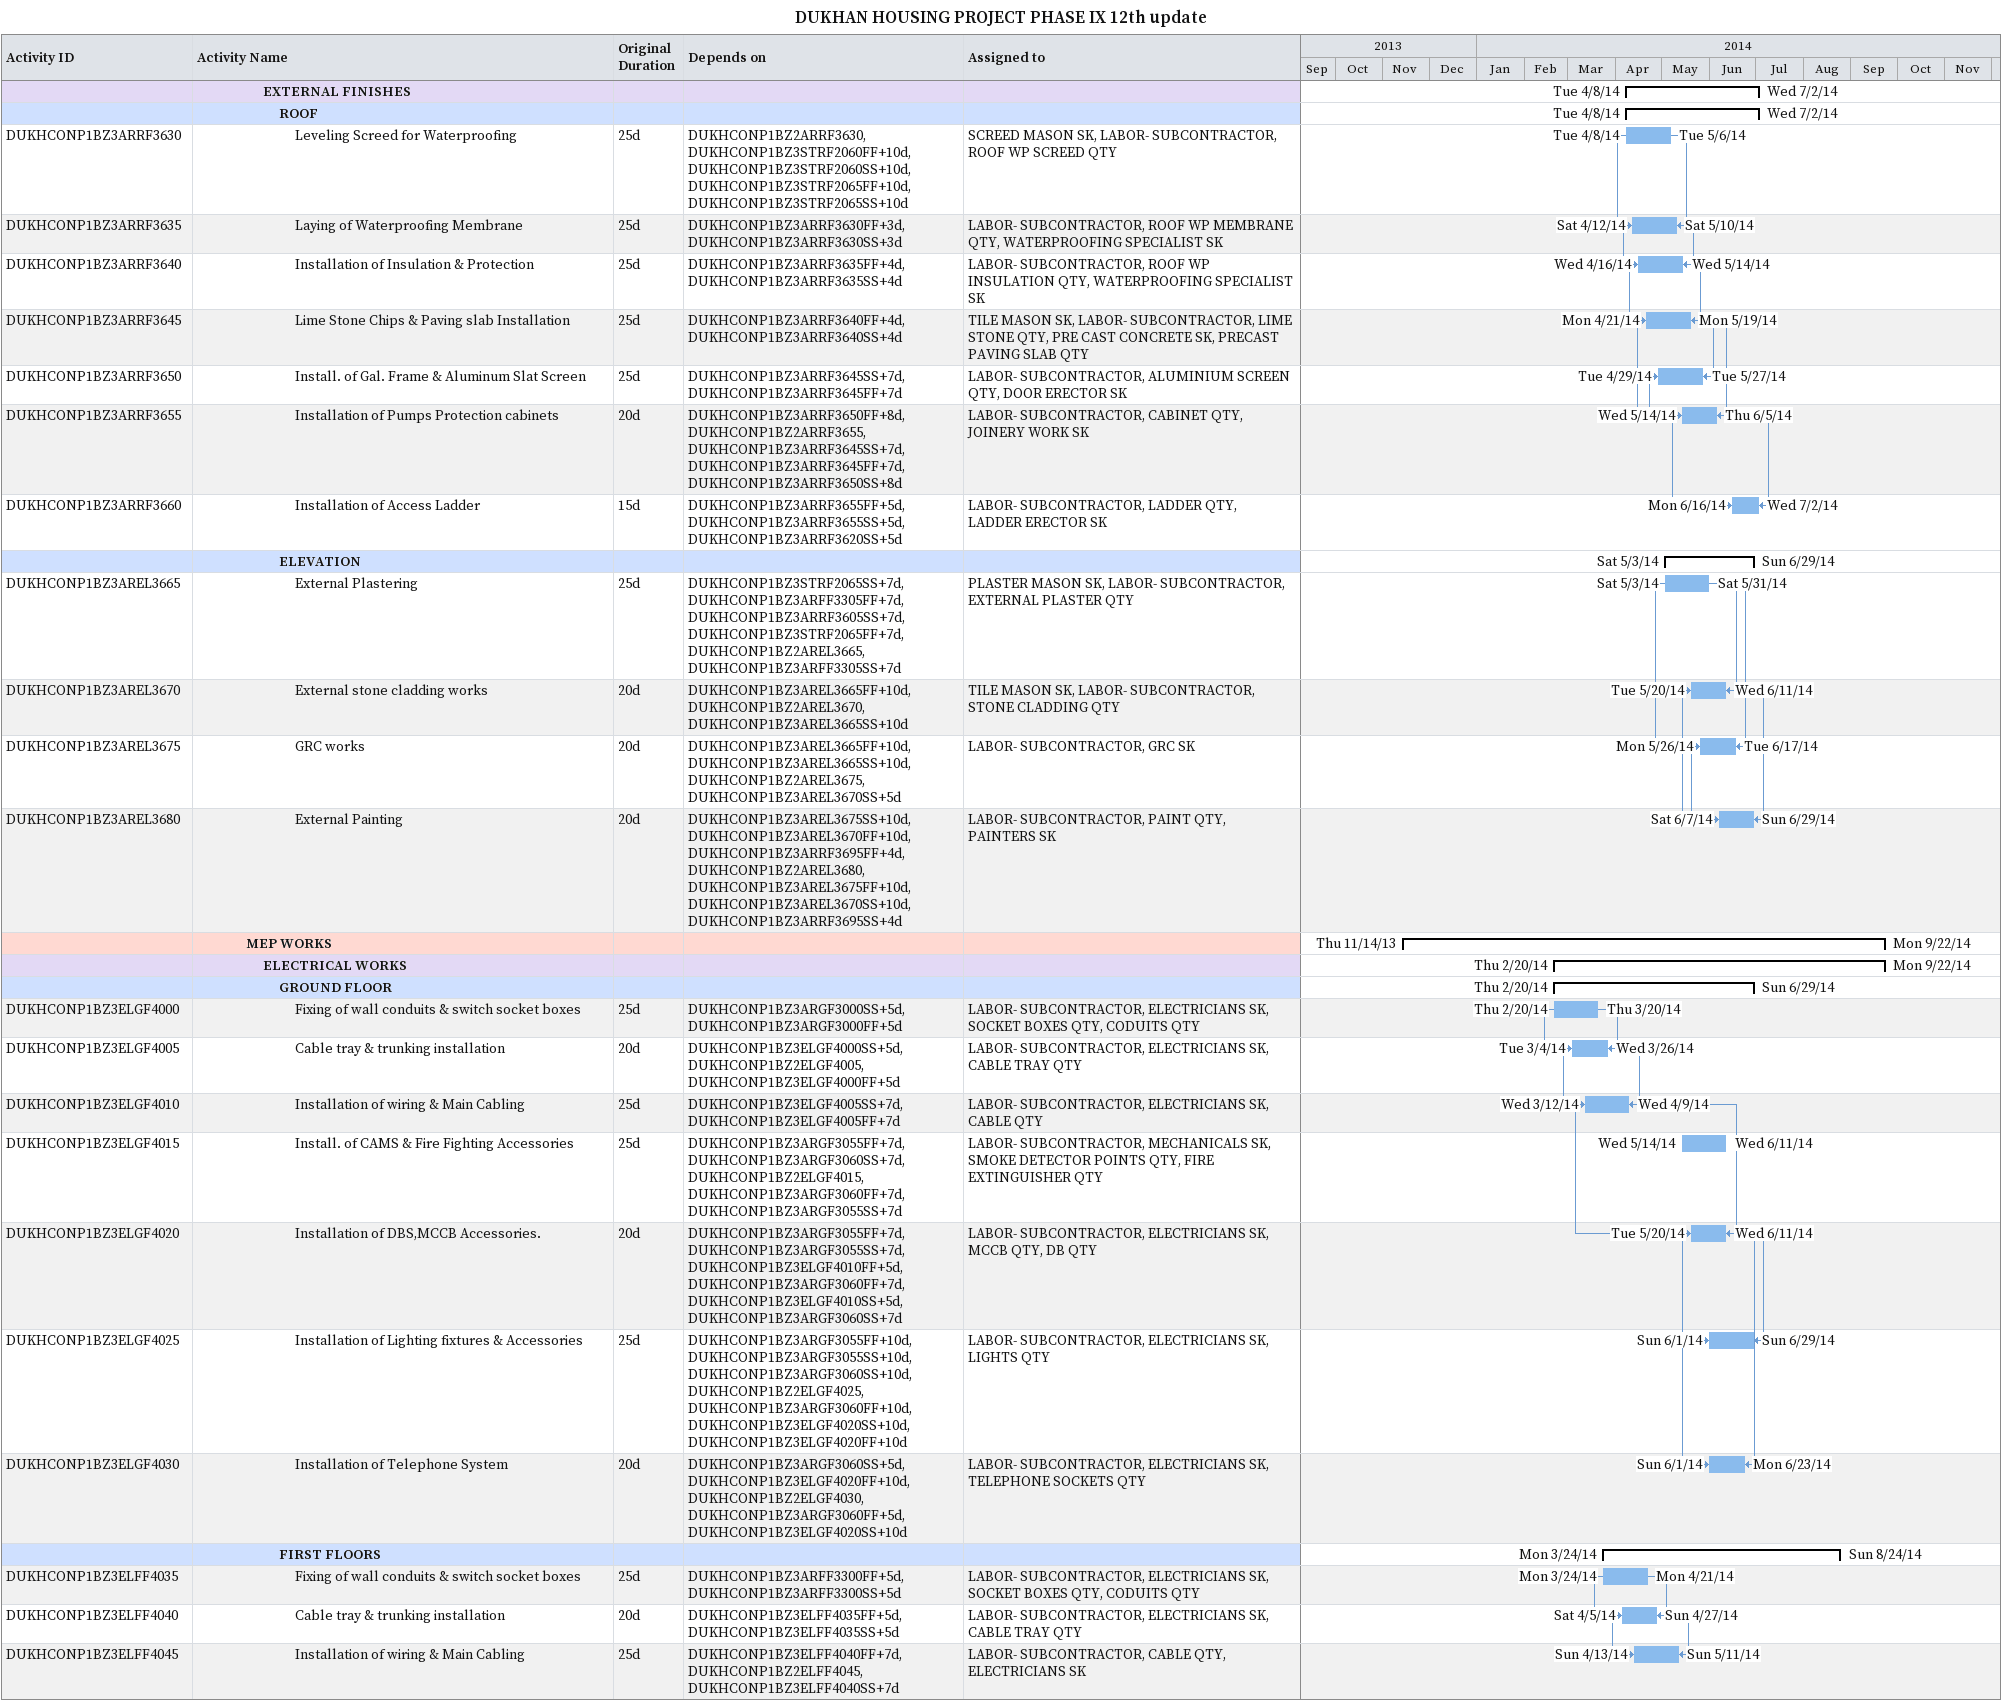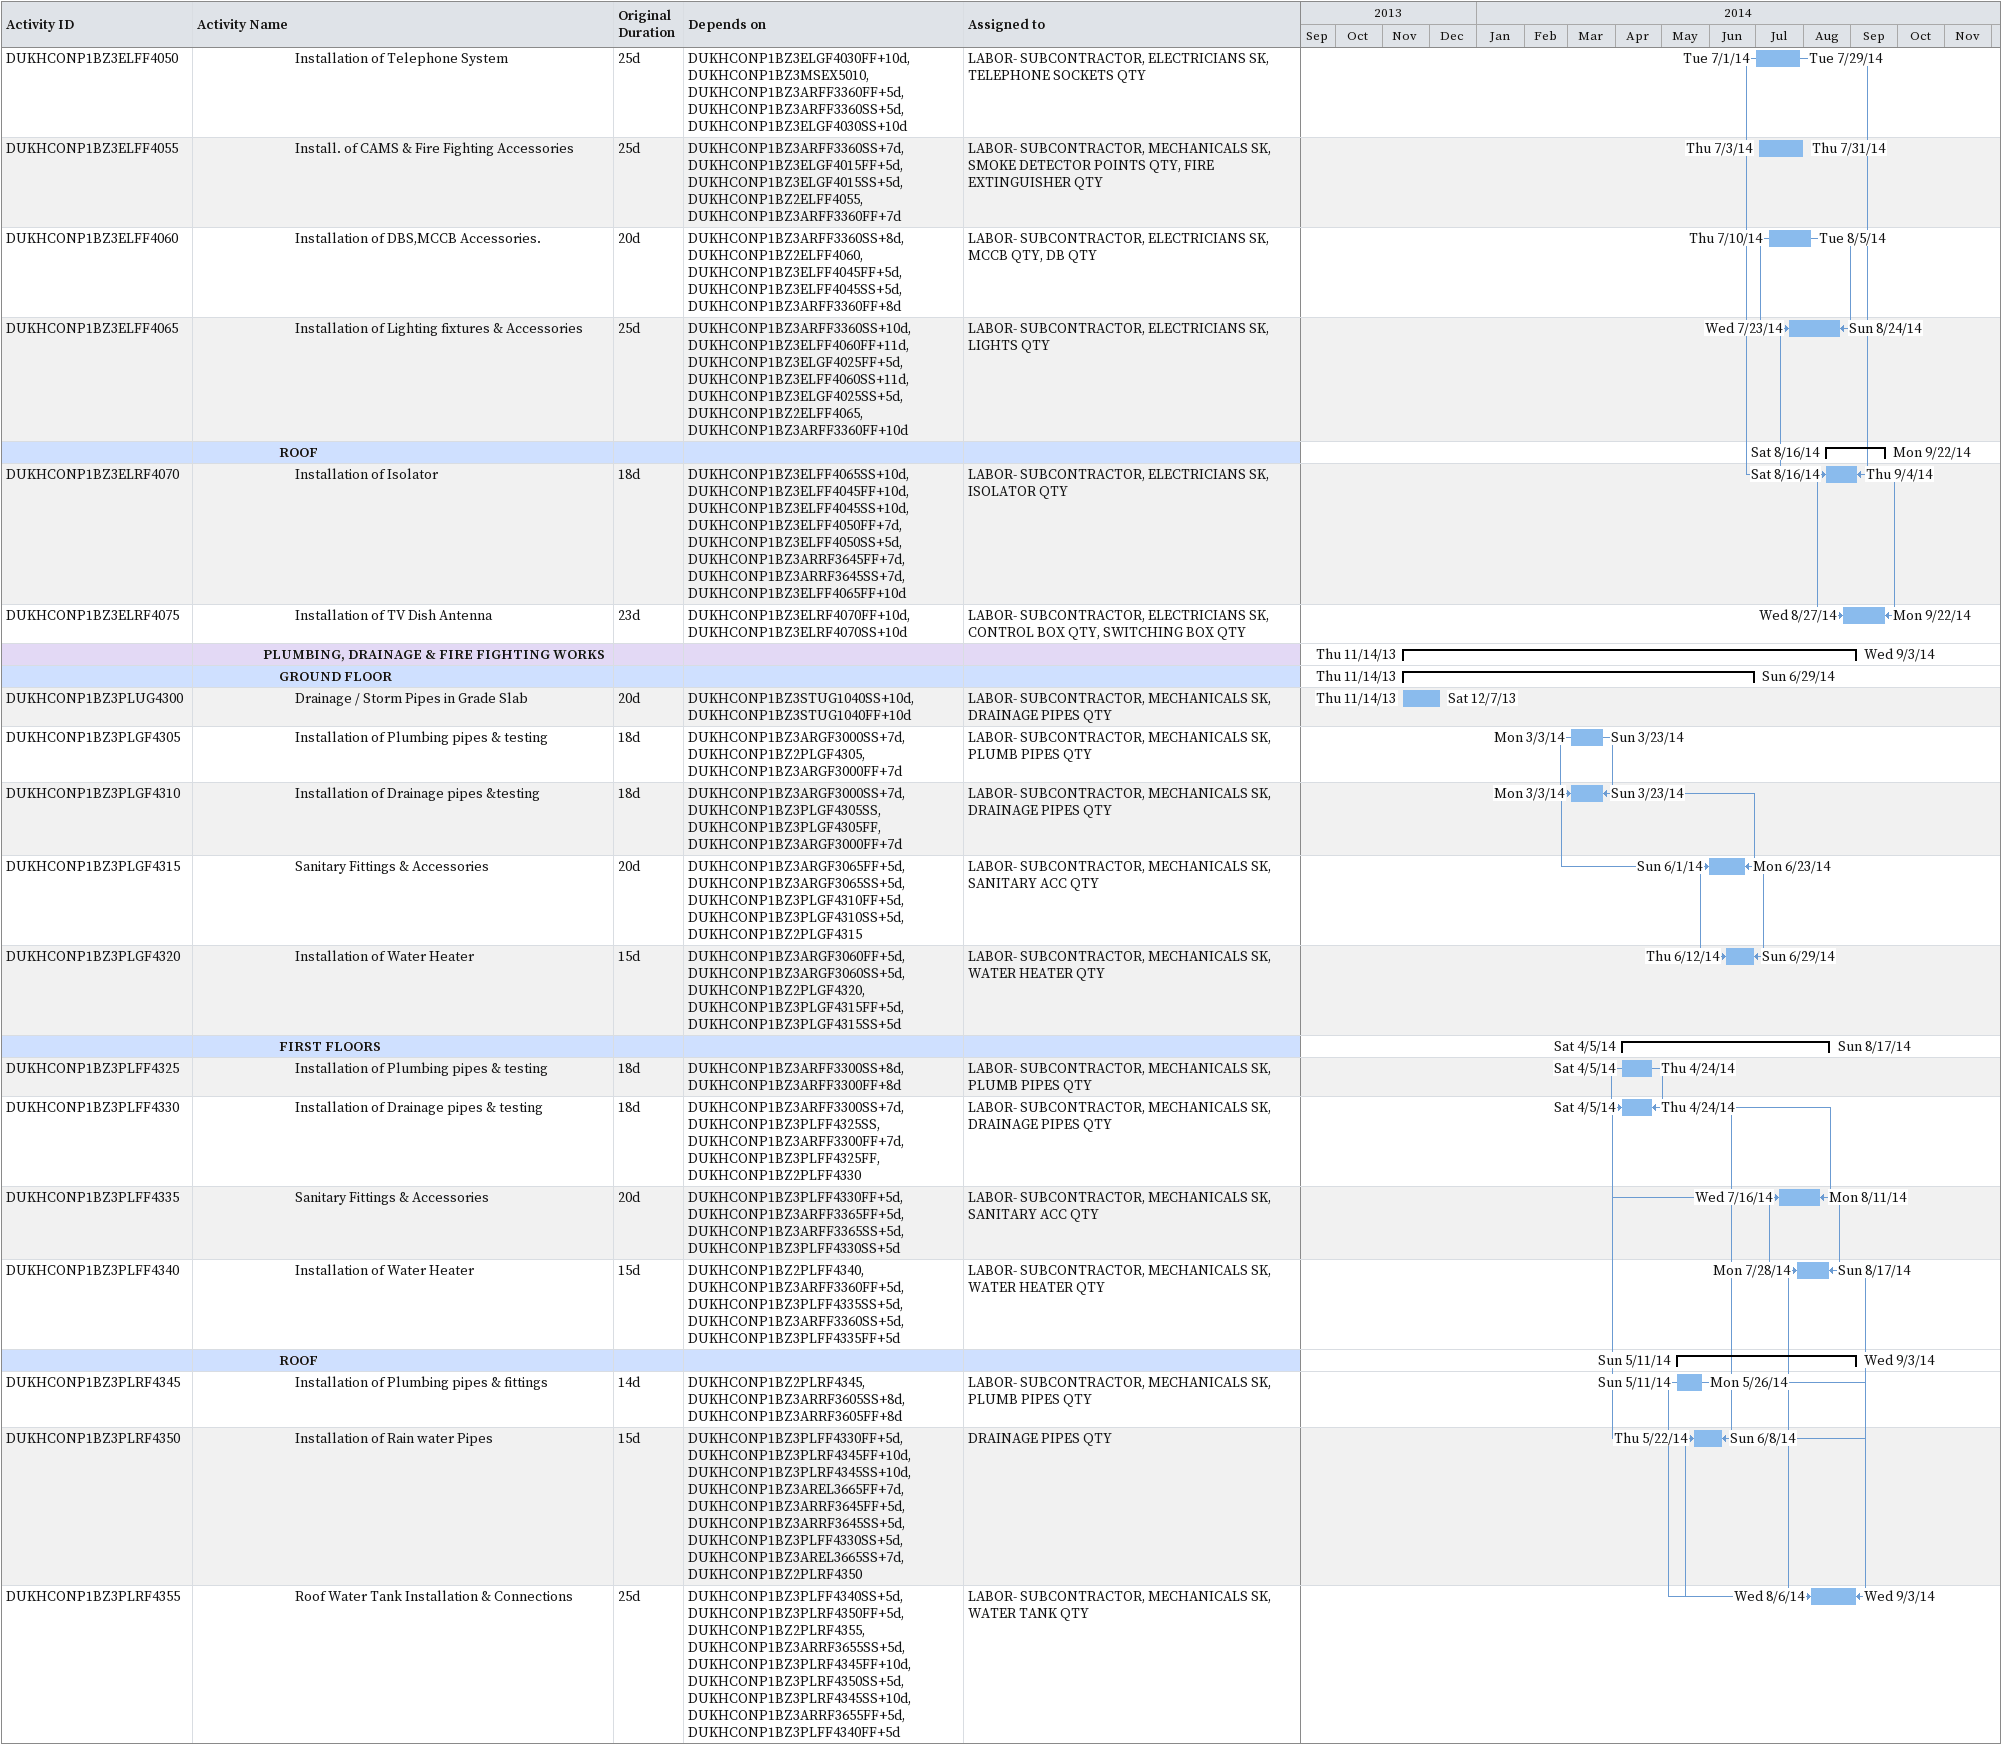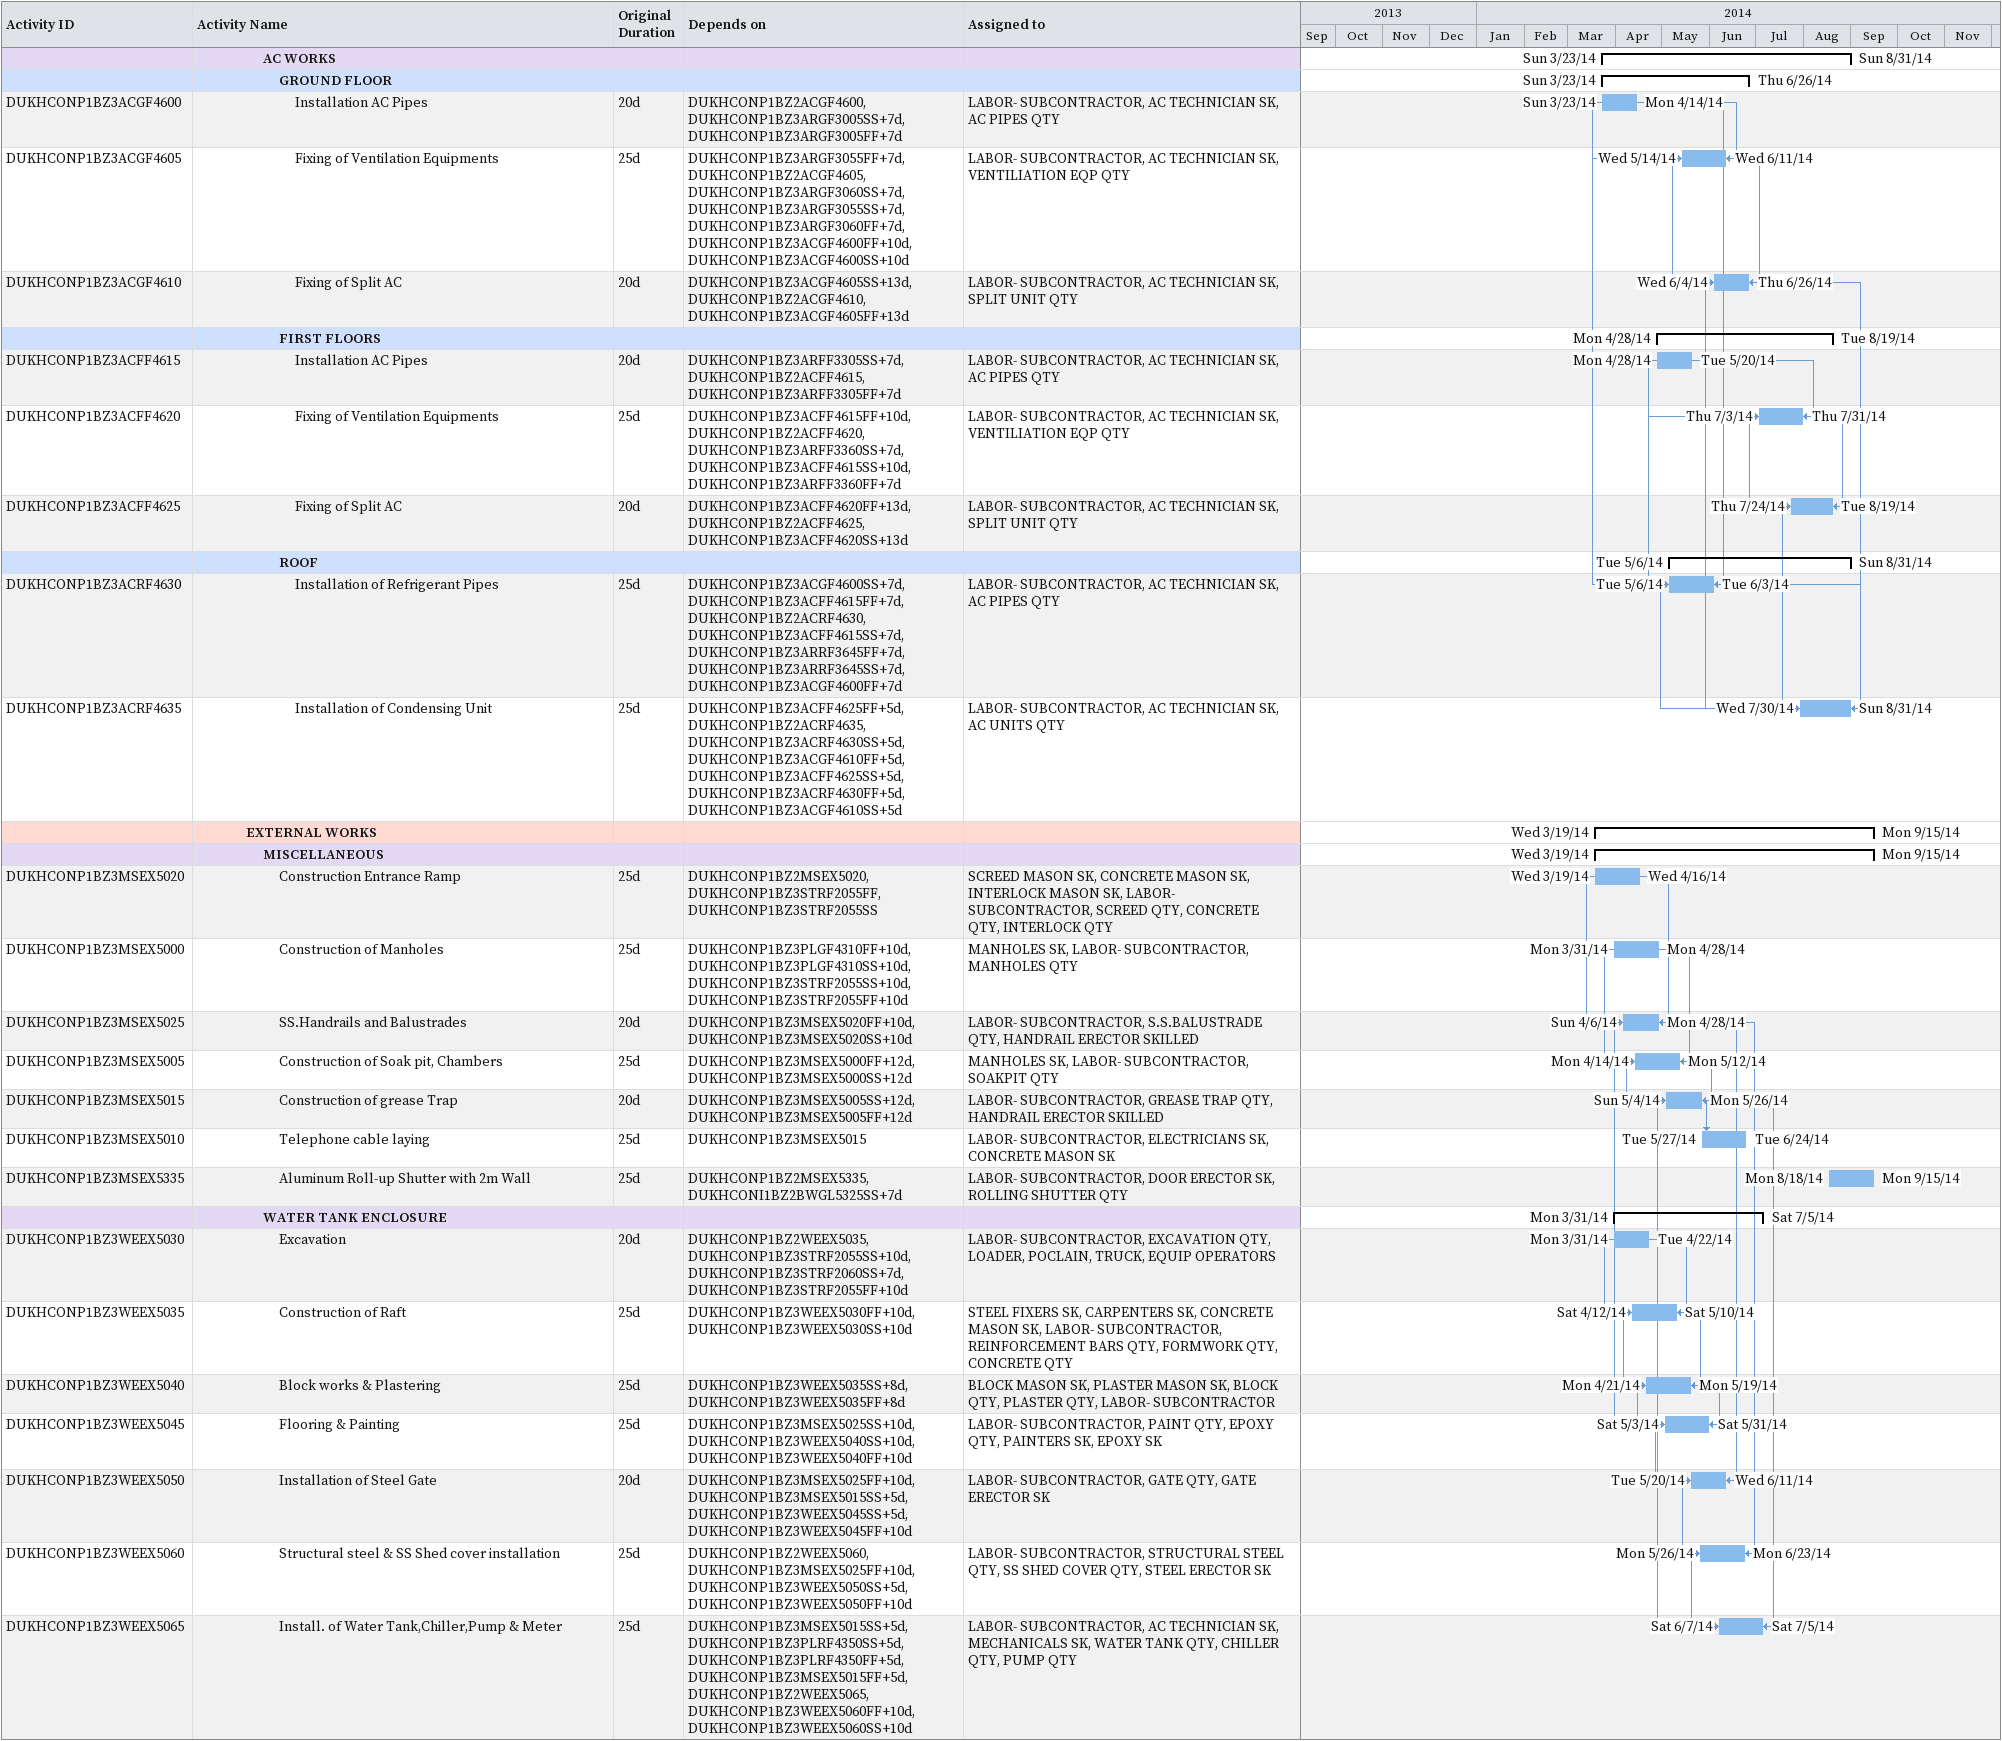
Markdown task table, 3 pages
DUKHAN HOUSING PROJECT PHASE IX 12th update

| ID | Level | Task | Original duration | Start | Finish | Predecessors | Resources |
|---|---|---|---|---|---|---|---|
|  | 5 | **EXTERNAL FINISHES** |  | 2014-04-08 | 2014-07-02 |  |  |
|  | 6 | **ROOF** |  | 2014-04-08 | 2014-07-02 |  |  |
| DUKHCONP1BZ3ARRF3630 | 7 | Leveling Screed for Waterproofing | 25d | 2014-04-08 | 2014-05-06 | DUKHCONP1BZ2ARRF3630, DUKHCONP1BZ3STRF2060FF+10d, DUKHCONP1BZ3STRF2060SS+10d, DUKHCONP1BZ3STRF2065FF+10d, DUKHCONP1BZ3STRF2065SS+10d | SCREED MASON SK, LABOR- SUBCONTRACTOR, ROOF WP SCREED QTY |
| DUKHCONP1BZ3ARRF3635 | 7 | Laying of Waterproofing Membrane | 25d | 2014-04-12 | 2014-05-10 | DUKHCONP1BZ3ARRF3630FF+3d, DUKHCONP1BZ3ARRF3630SS+3d | LABOR- SUBCONTRACTOR, ROOF WP MEMBRANE QTY, WATERPROOFING SPECIALIST SK |
| DUKHCONP1BZ3ARRF3640 | 7 | Installation of Insulation & Protection | 25d | 2014-04-16 | 2014-05-14 | DUKHCONP1BZ3ARRF3635FF+4d, DUKHCONP1BZ3ARRF3635SS+4d | LABOR- SUBCONTRACTOR, ROOF WP INSULATION QTY, WATERPROOFING SPECIALIST SK |
| DUKHCONP1BZ3ARRF3645 | 7 | Lime Stone Chips & Paving slab Installation | 25d | 2014-04-21 | 2014-05-19 | DUKHCONP1BZ3ARRF3640FF+4d, DUKHCONP1BZ3ARRF3640SS+4d | TILE MASON SK, LABOR- SUBCONTRACTOR, LIME STONE QTY, PRE CAST CONCRETE SK, PRECAST PAVING SLAB QTY |
| DUKHCONP1BZ3ARRF3650 | 7 | Install. of Gal. Frame & Aluminum Slat Screen | 25d | 2014-04-29 | 2014-05-27 | DUKHCONP1BZ3ARRF3645SS+7d, DUKHCONP1BZ3ARRF3645FF+7d | LABOR- SUBCONTRACTOR, ALUMINIUM SCREEN QTY, DOOR ERECTOR SK |
| DUKHCONP1BZ3ARRF3655 | 7 | Installation of Pumps Protection cabinets | 20d | 2014-05-14 | 2014-06-05 | DUKHCONP1BZ3ARRF3650FF+8d, DUKHCONP1BZ2ARRF3655, DUKHCONP1BZ3ARRF3645SS+7d, DUKHCONP1BZ3ARRF3645FF+7d, DUKHCONP1BZ3ARRF3650SS+8d | LABOR- SUBCONTRACTOR, CABINET QTY, JOINERY WORK SK |
| DUKHCONP1BZ3ARRF3660 | 7 | Installation of Access Ladder | 15d | 2014-06-16 | 2014-07-02 | DUKHCONP1BZ3ARRF3655FF+5d, DUKHCONP1BZ3ARRF3655SS+5d, DUKHCONP1BZ3ARRF3620SS+5d | LABOR- SUBCONTRACTOR, LADDER QTY, LADDER ERECTOR SK |
|  | 6 | **ELEVATION** |  | 2014-05-03 | 2014-06-29 |  |  |
| DUKHCONP1BZ3AREL3665 | 7 | External Plastering | 25d | 2014-05-03 | 2014-05-31 | DUKHCONP1BZ3STRF2065SS+7d, DUKHCONP1BZ3ARFF3305FF+7d, DUKHCONP1BZ3ARRF3605SS+7d, DUKHCONP1BZ3STRF2065FF+7d, DUKHCONP1BZ2AREL3665, DUKHCONP1BZ3ARFF3305SS+7d | PLASTER MASON SK, LABOR- SUBCONTRACTOR, EXTERNAL PLASTER QTY |
| DUKHCONP1BZ3AREL3670 | 7 | External stone cladding works | 20d | 2014-05-20 | 2014-06-11 | DUKHCONP1BZ3AREL3665FF+10d, DUKHCONP1BZ2AREL3670, DUKHCONP1BZ3AREL3665SS+10d | TILE MASON SK, LABOR- SUBCONTRACTOR, STONE CLADDING QTY |
| DUKHCONP1BZ3AREL3675 | 7 | GRC works | 20d | 2014-05-26 | 2014-06-17 | DUKHCONP1BZ3AREL3665FF+10d, DUKHCONP1BZ3AREL3665SS+10d, DUKHCONP1BZ2AREL3675, DUKHCONP1BZ3AREL3670SS+5d | LABOR- SUBCONTRACTOR, GRC SK |
| DUKHCONP1BZ3AREL3680 | 7 | External Painting | 20d | 2014-06-07 | 2014-06-29 | DUKHCONP1BZ3AREL3675SS+10d, DUKHCONP1BZ3AREL3670FF+10d, DUKHCONP1BZ3ARRF3695FF+4d, DUKHCONP1BZ2AREL3680, DUKHCONP1BZ3AREL3675FF+10d, DUKHCONP1BZ3AREL3670SS+10d, DUKHCONP1BZ3ARRF3695SS+4d | LABOR- SUBCONTRACTOR, PAINT QTY, PAINTERS SK |
|  | 4 | **MEP WORKS** |  | 2013-11-14 | 2014-09-22 |  |  |
|  | 5 | **ELECTRICAL WORKS** |  | 2014-02-20 | 2014-09-22 |  |  |
|  | 6 | **GROUND FLOOR** |  | 2014-02-20 | 2014-06-29 |  |  |
| DUKHCONP1BZ3ELGF4000 | 7 | Fixing of wall conduits & switch socket boxes | 25d | 2014-02-20 | 2014-03-20 | DUKHCONP1BZ3ARGF3000SS+5d, DUKHCONP1BZ3ARGF3000FF+5d | LABOR- SUBCONTRACTOR, ELECTRICIANS SK, SOCKET BOXES QTY, CODUITS QTY |
| DUKHCONP1BZ3ELGF4005 | 7 | Cable tray & trunking installation | 20d | 2014-03-04 | 2014-03-26 | DUKHCONP1BZ3ELGF4000SS+5d, DUKHCONP1BZ2ELGF4005, DUKHCONP1BZ3ELGF4000FF+5d | LABOR- SUBCONTRACTOR, ELECTRICIANS SK, CABLE TRAY QTY |
| DUKHCONP1BZ3ELGF4010 | 7 | Installation of wiring & Main Cabling | 25d | 2014-03-12 | 2014-04-09 | DUKHCONP1BZ3ELGF4005SS+7d, DUKHCONP1BZ3ELGF4005FF+7d | LABOR- SUBCONTRACTOR, ELECTRICIANS SK, CABLE QTY |
| DUKHCONP1BZ3ELGF4015 | 7 | Install. of CAMS & Fire Fighting Accessories | 25d | 2014-05-14 | 2014-06-11 | DUKHCONP1BZ3ARGF3055FF+7d, DUKHCONP1BZ3ARGF3060SS+7d, DUKHCONP1BZ2ELGF4015, DUKHCONP1BZ3ARGF3060FF+7d, DUKHCONP1BZ3ARGF3055SS+7d | LABOR- SUBCONTRACTOR, MECHANICALS SK, SMOKE DETECTOR POINTS QTY, FIRE EXTINGUISHER QTY |
| DUKHCONP1BZ3ELGF4020 | 7 | Installation of DBS,MCCB Accessories. | 20d | 2014-05-20 | 2014-06-11 | DUKHCONP1BZ3ARGF3055FF+7d, DUKHCONP1BZ3ARGF3055SS+7d, DUKHCONP1BZ3ELGF4010FF+5d, DUKHCONP1BZ3ARGF3060FF+7d, DUKHCONP1BZ3ELGF4010SS+5d, DUKHCONP1BZ3ARGF3060SS+7d | LABOR- SUBCONTRACTOR, ELECTRICIANS SK, MCCB QTY, DB QTY |
| DUKHCONP1BZ3ELGF4025 | 7 | Installation of Lighting fixtures & Accessories | 25d | 2014-06-01 | 2014-06-29 | DUKHCONP1BZ3ARGF3055FF+10d, DUKHCONP1BZ3ARGF3055SS+10d, DUKHCONP1BZ3ARGF3060SS+10d, DUKHCONP1BZ2ELGF4025, DUKHCONP1BZ3ARGF3060FF+10d, DUKHCONP1BZ3ELGF4020SS+10d, DUKHCONP1BZ3ELGF4020FF+10d | LABOR- SUBCONTRACTOR, ELECTRICIANS SK, LIGHTS QTY |
| DUKHCONP1BZ3ELGF4030 | 7 | Installation of Telephone System | 20d | 2014-06-01 | 2014-06-23 | DUKHCONP1BZ3ARGF3060SS+5d, DUKHCONP1BZ3ELGF4020FF+10d, DUKHCONP1BZ2ELGF4030, DUKHCONP1BZ3ARGF3060FF+5d, DUKHCONP1BZ3ELGF4020SS+10d | LABOR- SUBCONTRACTOR, ELECTRICIANS SK, TELEPHONE SOCKETS QTY |
|  | 6 | **FIRST FLOORS** |  | 2014-03-24 | 2014-08-24 |  |  |
| DUKHCONP1BZ3ELFF4035 | 7 | Fixing of wall conduits & switch socket boxes | 25d | 2014-03-24 | 2014-04-21 | DUKHCONP1BZ3ARFF3300FF+5d, DUKHCONP1BZ3ARFF3300SS+5d | LABOR- SUBCONTRACTOR, ELECTRICIANS SK, SOCKET BOXES QTY, CODUITS QTY |
| DUKHCONP1BZ3ELFF4040 | 7 | Cable tray & trunking installation | 20d | 2014-04-05 | 2014-04-27 | DUKHCONP1BZ3ELFF4035FF+5d, DUKHCONP1BZ3ELFF4035SS+5d | LABOR- SUBCONTRACTOR, ELECTRICIANS SK, CABLE TRAY QTY |
| DUKHCONP1BZ3ELFF4045 | 7 | Installation of wiring & Main Cabling | 25d | 2014-04-13 | 2014-05-11 | DUKHCONP1BZ3ELFF4040FF+7d, DUKHCONP1BZ2ELFF4045, DUKHCONP1BZ3ELFF4040SS+7d | LABOR- SUBCONTRACTOR, CABLE QTY, ELECTRICIANS SK |
| DUKHCONP1BZ3ELFF4050 | 7 | Installation of Telephone System | 25d | 2014-07-01 | 2014-07-29 | DUKHCONP1BZ3ELGF4030FF+10d, DUKHCONP1BZ3MSEX5010, DUKHCONP1BZ3ARFF3360FF+5d, DUKHCONP1BZ3ARFF3360SS+5d, DUKHCONP1BZ3ELGF4030SS+10d | LABOR- SUBCONTRACTOR, ELECTRICIANS SK, TELEPHONE SOCKETS QTY |
| DUKHCONP1BZ3ELFF4055 | 7 | Install. of CAMS & Fire Fighting Accessories | 25d | 2014-07-03 | 2014-07-31 | DUKHCONP1BZ3ARFF3360SS+7d, DUKHCONP1BZ3ELGF4015FF+5d, DUKHCONP1BZ3ELGF4015SS+5d, DUKHCONP1BZ2ELFF4055, DUKHCONP1BZ3ARFF3360FF+7d | LABOR- SUBCONTRACTOR, MECHANICALS SK, SMOKE DETECTOR POINTS QTY, FIRE EXTINGUISHER QTY |
| DUKHCONP1BZ3ELFF4060 | 7 | Installation of DBS,MCCB Accessories. | 20d | 2014-07-10 | 2014-08-05 | DUKHCONP1BZ3ARFF3360SS+8d, DUKHCONP1BZ2ELFF4060, DUKHCONP1BZ3ELFF4045FF+5d, DUKHCONP1BZ3ELFF4045SS+5d, DUKHCONP1BZ3ARFF3360FF+8d | LABOR- SUBCONTRACTOR, ELECTRICIANS SK, MCCB QTY, DB QTY |
| DUKHCONP1BZ3ELFF4065 | 7 | Installation of Lighting fixtures & Accessories | 25d | 2014-07-23 | 2014-08-24 | DUKHCONP1BZ3ARFF3360SS+10d, DUKHCONP1BZ3ELFF4060FF+11d, DUKHCONP1BZ3ELGF4025FF+5d, DUKHCONP1BZ3ELFF4060SS+11d, DUKHCONP1BZ3ELGF4025SS+5d, DUKHCONP1BZ2ELFF4065, DUKHCONP1BZ3ARFF3360FF+10d | LABOR- SUBCONTRACTOR, ELECTRICIANS SK, LIGHTS QTY |
|  | 6 | **ROOF** |  | 2014-08-16 | 2014-09-22 |  |  |
| DUKHCONP1BZ3ELRF4070 | 7 | Installation of Isolator | 18d | 2014-08-16 | 2014-09-04 | DUKHCONP1BZ3ELFF4065SS+10d, DUKHCONP1BZ3ELFF4045FF+10d, DUKHCONP1BZ3ELFF4045SS+10d, DUKHCONP1BZ3ELFF4050FF+7d, DUKHCONP1BZ3ELFF4050SS+5d, DUKHCONP1BZ3ARRF3645FF+7d, DUKHCONP1BZ3ARRF3645SS+7d, DUKHCONP1BZ3ELFF4065FF+10d | LABOR- SUBCONTRACTOR, ELECTRICIANS SK, ISOLATOR QTY |
| DUKHCONP1BZ3ELRF4075 | 7 | Installation of TV Dish Antenna | 23d | 2014-08-27 | 2014-09-22 | DUKHCONP1BZ3ELRF4070FF+10d, DUKHCONP1BZ3ELRF4070SS+10d | LABOR- SUBCONTRACTOR, ELECTRICIANS SK, CONTROL BOX QTY, SWITCHING BOX QTY |
|  | 5 | **PLUMBING, DRAINAGE & FIRE FIGHTING WORKS** |  | 2013-11-14 | 2014-09-03 |  |  |
|  | 6 | **GROUND FLOOR** |  | 2013-11-14 | 2014-06-29 |  |  |
| DUKHCONP1BZ3PLUG4300 | 7 | Drainage / Storm Pipes in Grade Slab | 20d | 2013-11-14 | 2013-12-07 | DUKHCONP1BZ3STUG1040SS+10d, DUKHCONP1BZ3STUG1040FF+10d | LABOR- SUBCONTRACTOR, MECHANICALS SK, DRAINAGE PIPES QTY |
| DUKHCONP1BZ3PLGF4305 | 7 | Installation of Plumbing pipes & testing | 18d | 2014-03-03 | 2014-03-23 | DUKHCONP1BZ3ARGF3000SS+7d, DUKHCONP1BZ2PLGF4305, DUKHCONP1BZ3ARGF3000FF+7d | LABOR- SUBCONTRACTOR, MECHANICALS SK, PLUMB PIPES QTY |
| DUKHCONP1BZ3PLGF4310 | 7 | Installation of Drainage pipes &testing | 18d | 2014-03-03 | 2014-03-23 | DUKHCONP1BZ3ARGF3000SS+7d, DUKHCONP1BZ3PLGF4305SS, DUKHCONP1BZ3PLGF4305FF, DUKHCONP1BZ3ARGF3000FF+7d | LABOR- SUBCONTRACTOR, MECHANICALS SK, DRAINAGE PIPES QTY |
| DUKHCONP1BZ3PLGF4315 | 7 | Sanitary Fittings & Accessories | 20d | 2014-06-01 | 2014-06-23 | DUKHCONP1BZ3ARGF3065FF+5d, DUKHCONP1BZ3ARGF3065SS+5d, DUKHCONP1BZ3PLGF4310FF+5d, DUKHCONP1BZ3PLGF4310SS+5d, DUKHCONP1BZ2PLGF4315 | LABOR- SUBCONTRACTOR, MECHANICALS SK, SANITARY ACC QTY |
| DUKHCONP1BZ3PLGF4320 | 7 | Installation of Water Heater | 15d | 2014-06-12 | 2014-06-29 | DUKHCONP1BZ3ARGF3060FF+5d, DUKHCONP1BZ3ARGF3060SS+5d, DUKHCONP1BZ2PLGF4320, DUKHCONP1BZ3PLGF4315FF+5d, DUKHCONP1BZ3PLGF4315SS+5d | LABOR- SUBCONTRACTOR, MECHANICALS SK, WATER HEATER QTY |
|  | 6 | **FIRST FLOORS** |  | 2014-04-05 | 2014-08-17 |  |  |
| DUKHCONP1BZ3PLFF4325 | 7 | Installation of Plumbing pipes & testing | 18d | 2014-04-05 | 2014-04-24 | DUKHCONP1BZ3ARFF3300SS+8d, DUKHCONP1BZ3ARFF3300FF+8d | LABOR- SUBCONTRACTOR, MECHANICALS SK, PLUMB PIPES QTY |
| DUKHCONP1BZ3PLFF4330 | 7 | Installation of Drainage pipes & testing | 18d | 2014-04-05 | 2014-04-24 | DUKHCONP1BZ3ARFF3300SS+7d, DUKHCONP1BZ3PLFF4325SS, DUKHCONP1BZ3ARFF3300FF+7d, DUKHCONP1BZ3PLFF4325FF, DUKHCONP1BZ2PLFF4330 | LABOR- SUBCONTRACTOR, MECHANICALS SK, DRAINAGE PIPES QTY |
| DUKHCONP1BZ3PLFF4335 | 7 | Sanitary Fittings & Accessories | 20d | 2014-07-16 | 2014-08-11 | DUKHCONP1BZ3PLFF4330FF+5d, DUKHCONP1BZ3ARFF3365FF+5d, DUKHCONP1BZ3ARFF3365SS+5d, DUKHCONP1BZ3PLFF4330SS+5d | LABOR- SUBCONTRACTOR, MECHANICALS SK, SANITARY ACC QTY |
| DUKHCONP1BZ3PLFF4340 | 7 | Installation of Water Heater | 15d | 2014-07-28 | 2014-08-17 | DUKHCONP1BZ2PLFF4340, DUKHCONP1BZ3ARFF3360FF+5d, DUKHCONP1BZ3PLFF4335SS+5d, DUKHCONP1BZ3ARFF3360SS+5d, DUKHCONP1BZ3PLFF4335FF+5d | LABOR- SUBCONTRACTOR, MECHANICALS SK, WATER HEATER QTY |
|  | 6 | **ROOF** |  | 2014-05-11 | 2014-09-03 |  |  |
| DUKHCONP1BZ3PLRF4345 | 7 | Installation of Plumbing pipes & fittings | 14d | 2014-05-11 | 2014-05-26 | DUKHCONP1BZ2PLRF4345, DUKHCONP1BZ3ARRF3605SS+8d, DUKHCONP1BZ3ARRF3605FF+8d | LABOR- SUBCONTRACTOR, MECHANICALS SK, PLUMB PIPES QTY |
| DUKHCONP1BZ3PLRF4350 | 7 | Installation of Rain water Pipes | 15d | 2014-05-22 | 2014-06-08 | DUKHCONP1BZ3PLFF4330FF+5d, DUKHCONP1BZ3PLRF4345FF+10d, DUKHCONP1BZ3PLRF4345SS+10d, DUKHCONP1BZ3AREL3665FF+7d, DUKHCONP1BZ3ARRF3645FF+5d, DUKHCONP1BZ3ARRF3645SS+5d, DUKHCONP1BZ3PLFF4330SS+5d, DUKHCONP1BZ3AREL3665SS+7d, DUKHCONP1BZ2PLRF4350 | DRAINAGE PIPES QTY |
| DUKHCONP1BZ3PLRF4355 | 7 | Roof Water Tank Installation & Connections | 25d | 2014-08-06 | 2014-09-03 | DUKHCONP1BZ3PLFF4340SS+5d, DUKHCONP1BZ3PLRF4350FF+5d, DUKHCONP1BZ2PLRF4355, DUKHCONP1BZ3ARRF3655SS+5d, DUKHCONP1BZ3PLRF4345FF+10d, DUKHCONP1BZ3PLRF4350SS+5d, DUKHCONP1BZ3PLRF4345SS+10d, DUKHCONP1BZ3ARRF3655FF+5d, DUKHCONP1BZ3PLFF4340FF+5d | LABOR- SUBCONTRACTOR, MECHANICALS SK, WATER TANK QTY |
|  | 5 | **AC WORKS** |  | 2014-03-23 | 2014-08-31 |  |  |
|  | 6 | **GROUND FLOOR** |  | 2014-03-23 | 2014-06-26 |  |  |
| DUKHCONP1BZ3ACGF4600 | 7 | Installation AC Pipes | 20d | 2014-03-23 | 2014-04-14 | DUKHCONP1BZ2ACGF4600, DUKHCONP1BZ3ARGF3005SS+7d, DUKHCONP1BZ3ARGF3005FF+7d | LABOR- SUBCONTRACTOR, AC TECHNICIAN SK, AC PIPES QTY |
| DUKHCONP1BZ3ACGF4605 | 7 | Fixing of Ventilation Equipments | 25d | 2014-05-14 | 2014-06-11 | DUKHCONP1BZ3ARGF3055FF+7d, DUKHCONP1BZ2ACGF4605, DUKHCONP1BZ3ARGF3060SS+7d, DUKHCONP1BZ3ARGF3055SS+7d, DUKHCONP1BZ3ARGF3060FF+7d, DUKHCONP1BZ3ACGF4600FF+10d, DUKHCONP1BZ3ACGF4600SS+10d | LABOR- SUBCONTRACTOR, AC TECHNICIAN SK, VENTILIATION EQP QTY |
| DUKHCONP1BZ3ACGF4610 | 7 | Fixing of Split AC | 20d | 2014-06-04 | 2014-06-26 | DUKHCONP1BZ3ACGF4605SS+13d, DUKHCONP1BZ2ACGF4610, DUKHCONP1BZ3ACGF4605FF+13d | LABOR- SUBCONTRACTOR, AC TECHNICIAN SK, SPLIT UNIT QTY |
|  | 6 | **FIRST FLOORS** |  | 2014-04-28 | 2014-08-19 |  |  |
| DUKHCONP1BZ3ACFF4615 | 7 | Installation AC Pipes | 20d | 2014-04-28 | 2014-05-20 | DUKHCONP1BZ3ARFF3305SS+7d, DUKHCONP1BZ2ACFF4615, DUKHCONP1BZ3ARFF3305FF+7d | LABOR- SUBCONTRACTOR, AC TECHNICIAN SK, AC PIPES QTY |
| DUKHCONP1BZ3ACFF4620 | 7 | Fixing of Ventilation Equipments | 25d | 2014-07-03 | 2014-07-31 | DUKHCONP1BZ3ACFF4615FF+10d, DUKHCONP1BZ2ACFF4620, DUKHCONP1BZ3ARFF3360SS+7d, DUKHCONP1BZ3ACFF4615SS+10d, DUKHCONP1BZ3ARFF3360FF+7d | LABOR- SUBCONTRACTOR, AC TECHNICIAN SK, VENTILIATION EQP QTY |
| DUKHCONP1BZ3ACFF4625 | 7 | Fixing of Split AC | 20d | 2014-07-24 | 2014-08-19 | DUKHCONP1BZ3ACFF4620FF+13d, DUKHCONP1BZ2ACFF4625, DUKHCONP1BZ3ACFF4620SS+13d | LABOR- SUBCONTRACTOR, AC TECHNICIAN SK, SPLIT UNIT QTY |
|  | 6 | **ROOF** |  | 2014-05-06 | 2014-08-31 |  |  |
| DUKHCONP1BZ3ACRF4630 | 7 | Installation of Refrigerant Pipes | 25d | 2014-05-06 | 2014-06-03 | DUKHCONP1BZ3ACGF4600SS+7d, DUKHCONP1BZ3ACFF4615FF+7d, DUKHCONP1BZ2ACRF4630, DUKHCONP1BZ3ACFF4615SS+7d, DUKHCONP1BZ3ARRF3645FF+7d, DUKHCONP1BZ3ARRF3645SS+7d, DUKHCONP1BZ3ACGF4600FF+7d | LABOR- SUBCONTRACTOR, AC TECHNICIAN SK, AC PIPES QTY |
| DUKHCONP1BZ3ACRF4635 | 7 | Installation of Condensing Unit | 25d | 2014-07-30 | 2014-08-31 | DUKHCONP1BZ3ACFF4625FF+5d, DUKHCONP1BZ2ACRF4635, DUKHCONP1BZ3ACRF4630SS+5d, DUKHCONP1BZ3ACGF4610FF+5d, DUKHCONP1BZ3ACFF4625SS+5d, DUKHCONP1BZ3ACRF4630FF+5d, DUKHCONP1BZ3ACGF4610SS+5d | LABOR- SUBCONTRACTOR, AC TECHNICIAN SK, AC UNITS QTY |
|  | 4 | **EXTERNAL WORKS** |  | 2014-03-19 | 2014-09-15 |  |  |
|  | 5 | **MISCELLANEOUS** |  | 2014-03-19 | 2014-09-15 |  |  |
| DUKHCONP1BZ3MSEX5020 | 6 | Construction Entrance Ramp | 25d | 2014-03-19 | 2014-04-16 | DUKHCONP1BZ2MSEX5020, DUKHCONP1BZ3STRF2055FF, DUKHCONP1BZ3STRF2055SS | SCREED MASON SK, CONCRETE MASON SK, INTERLOCK MASON SK, LABOR- SUBCONTRACTOR, SCREED QTY, CONCRETE QTY, INTERLOCK QTY |
| DUKHCONP1BZ3MSEX5000 | 6 | Construction of Manholes | 25d | 2014-03-31 | 2014-04-28 | DUKHCONP1BZ3PLGF4310FF+10d, DUKHCONP1BZ3PLGF4310SS+10d, DUKHCONP1BZ3STRF2055SS+10d, DUKHCONP1BZ3STRF2055FF+10d | MANHOLES SK, LABOR- SUBCONTRACTOR, MANHOLES QTY |
| DUKHCONP1BZ3MSEX5025 | 6 | SS.Handrails and Balustrades | 20d | 2014-04-06 | 2014-04-28 | DUKHCONP1BZ3MSEX5020FF+10d, DUKHCONP1BZ3MSEX5020SS+10d | LABOR- SUBCONTRACTOR, S.S.BALUSTRADE QTY, HANDRAIL ERECTOR SKILLED |
| DUKHCONP1BZ3MSEX5005 | 6 | Construction of Soak pit, Chambers | 25d | 2014-04-14 | 2014-05-12 | DUKHCONP1BZ3MSEX5000FF+12d, DUKHCONP1BZ3MSEX5000SS+12d | MANHOLES SK, LABOR- SUBCONTRACTOR, SOAKPIT QTY |
| DUKHCONP1BZ3MSEX5015 | 6 | Construction of grease Trap | 20d | 2014-05-04 | 2014-05-26 | DUKHCONP1BZ3MSEX5005SS+12d, DUKHCONP1BZ3MSEX5005FF+12d | LABOR- SUBCONTRACTOR, GREASE TRAP QTY, HANDRAIL ERECTOR SKILLED |
| DUKHCONP1BZ3MSEX5010 | 6 | Telephone cable laying | 25d | 2014-05-27 | 2014-06-24 | DUKHCONP1BZ3MSEX5015 | LABOR- SUBCONTRACTOR, ELECTRICIANS SK, CONCRETE MASON SK |
| DUKHCONP1BZ3MSEX5335 | 6 | Aluminum Roll-up Shutter with 2m Wall | 25d | 2014-08-18 | 2014-09-15 | DUKHCONP1BZ2MSEX5335, DUKHCONI1BZ2BWGL5325SS+7d | LABOR- SUBCONTRACTOR, DOOR ERECTOR SK, ROLLING SHUTTER QTY |
|  | 5 | **WATER TANK ENCLOSURE** |  | 2014-03-31 | 2014-07-05 |  |  |
| DUKHCONP1BZ3WEEX5030 | 6 | Excavation | 20d | 2014-03-31 | 2014-04-22 | DUKHCONP1BZ2WEEX5035, DUKHCONP1BZ3STRF2055SS+10d, DUKHCONP1BZ3STRF2060SS+7d, DUKHCONP1BZ3STRF2055FF+10d | LABOR- SUBCONTRACTOR, EXCAVATION QTY, LOADER, POCLAIN, TRUCK, EQUIP OPERATORS |
| DUKHCONP1BZ3WEEX5035 | 6 | Construction of Raft | 25d | 2014-04-12 | 2014-05-10 | DUKHCONP1BZ3WEEX5030FF+10d, DUKHCONP1BZ3WEEX5030SS+10d | STEEL FIXERS SK, CARPENTERS SK, CONCRETE MASON SK, LABOR- SUBCONTRACTOR, REINFORCEMENT BARS QTY, FORMWORK QTY, CONCRETE QTY |
| DUKHCONP1BZ3WEEX5040 | 6 | Block works & Plastering | 25d | 2014-04-21 | 2014-05-19 | DUKHCONP1BZ3WEEX5035SS+8d, DUKHCONP1BZ3WEEX5035FF+8d | BLOCK MASON SK, PLASTER MASON SK, BLOCK QTY, PLASTER QTY, LABOR- SUBCONTRACTOR |
| DUKHCONP1BZ3WEEX5045 | 6 | Flooring & Painting | 25d | 2014-05-03 | 2014-05-31 | DUKHCONP1BZ3MSEX5025SS+10d, DUKHCONP1BZ3WEEX5040SS+10d, DUKHCONP1BZ3WEEX5040FF+10d | LABOR- SUBCONTRACTOR, PAINT QTY, EPOXY QTY, PAINTERS SK, EPOXY SK |
| DUKHCONP1BZ3WEEX5050 | 6 | Installation of Steel Gate | 20d | 2014-05-20 | 2014-06-11 | DUKHCONP1BZ3MSEX5025FF+10d, DUKHCONP1BZ3MSEX5015SS+5d, DUKHCONP1BZ3WEEX5045SS+5d, DUKHCONP1BZ3WEEX5045FF+10d | LABOR- SUBCONTRACTOR, GATE QTY, GATE ERECTOR SK |
| DUKHCONP1BZ3WEEX5060 | 6 | Structural steel & SS Shed cover installation | 25d | 2014-05-26 | 2014-06-23 | DUKHCONP1BZ2WEEX5060, DUKHCONP1BZ3MSEX5025FF+10d, DUKHCONP1BZ3WEEX5050SS+5d, DUKHCONP1BZ3WEEX5050FF+10d | LABOR- SUBCONTRACTOR, STRUCTURAL STEEL QTY, SS SHED COVER QTY, STEEL ERECTOR SK |
| DUKHCONP1BZ3WEEX5065 | 6 | Install. of Water Tank,Chiller,Pump & Meter | 25d | 2014-06-07 | 2014-07-05 | DUKHCONP1BZ3MSEX5015SS+5d, DUKHCONP1BZ3PLRF4350SS+5d, DUKHCONP1BZ3PLRF4350FF+5d, DUKHCONP1BZ3MSEX5015FF+5d, DUKHCONP1BZ2WEEX5065, DUKHCONP1BZ3WEEX5060FF+10d, DUKHCONP1BZ3WEEX5060SS+10d | LABOR- SUBCONTRACTOR, AC TECHNICIAN SK, MECHANICALS SK, WATER TANK QTY, CHILLER QTY, PUMP QTY |
